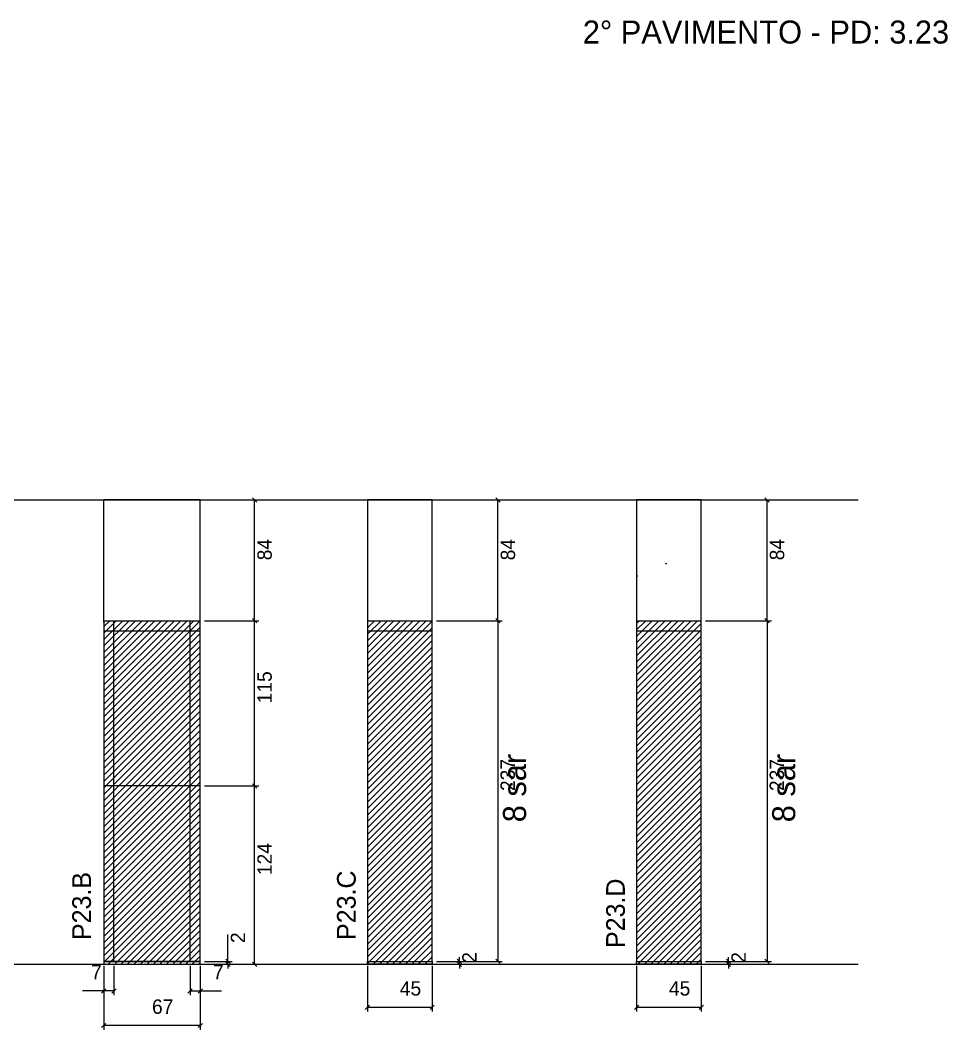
# Model space of a CAD drawing. Header units: metres. Extents: x 6723 to 8047, y 6192 to 6909.
# Drawn here: x 7403 to 8047, y 6192 to 6895 of the extents above; entities that cross this region are included whole.
import ezdxf

# ---------------------------------------------------------------- set-up
doc = ezdxf.new("R2010")
doc.units = ezdxf.units.M
for name, color, linetype in [('COTA', 7, 'Continuous'), ('Hachura', 7, 'Continuous'), ('NOMENCLATURA', 7, 'Continuous'), ('Nível', 7, 'Continuous'), ('Painéis', 7, 'Continuous'), ('SARR_2.2x7', 7, 'Continuous'), ('Texto Seção', 7, 'Continuous')]:
    doc.layers.add(name, color=color, linetype=linetype)

msp = doc.modelspace()

# ---------------------------------------------------------------- hatches: boundary and pattern name
at = {"layer": 'COTA'}
h = msp.add_hatch(dxfattribs=at)
h.set_pattern_fill('AR-CONC')
h.paths.add_polyline_path([(7688.97, 6561.01), (7643.97, 6561.01), (7643.97, 6477.01), (7688.97, 6477.01), (7688.97, 6561.01)])
h = msp.add_hatch(dxfattribs=at)
h.set_pattern_fill('AR-CONC')
h.paths.add_polyline_path([(7876.06, 6561.01), (7831.06, 6561.01), (7831.06, 6477.01), (7876.06, 6477.01), (7876.06, 6561.01)])
at = {"layer": 'Hachura'}
h = msp.add_hatch(dxfattribs=at)
h.set_pattern_fill('ANSI31')
h.paths.add_polyline_path([(7527.71, 6238.01), (7527.71, 6477.01), (7460.71, 6477.01), (7460.71, 6238.01), (7527.71, 6238.01), (7527.71, 6238.01)])
h = msp.add_hatch(dxfattribs=at)
h.set_pattern_fill('ANSI31')
h.paths.add_polyline_path([(7688.97, 6238.01), (7688.97, 6477.01), (7643.97, 6477.01), (7643.97, 6238.01), (7688.97, 6238.01), (7688.97, 6238.01)])
h = msp.add_hatch(dxfattribs=at)
h.set_pattern_fill('ANSI31')
h.paths.add_polyline_path([(7876.06, 6238.01), (7876.06, 6477.01), (7831.06, 6477.01), (7831.06, 6238.01), (7876.06, 6238.01), (7876.06, 6238.01)])

# ---------------------------------------------------------------- linework, layer by layer
at = {"layer": 'COTA', "color": 241, "lineweight": 25}
for p, q in [((7527.71, 6561.01), (7460.71, 6561.01)), ((7460.71, 6476.01), (7460.71, 6561.01)), ((7527.71, 6477.01), (7527.71, 6561.01))]:
    msp.add_line(p, q, dxfattribs=at)
at = {"layer": 'COTA', "color": 4, "lineweight": 25}
for p, q in [((7530.71, 6561.01), (7568.55, 6561.01)), ((7565.55, 6477.01), (7565.55, 6561.01)), ((7691.97, 6561.01), (7737.69, 6561.01)), ((7734.69, 6477.01), (7734.69, 6561.01)), ((7879.06, 6561.01), (7924.79, 6561.01)), ((7921.79, 6477.01), (7921.79, 6561.01)), ((7530.71, 6477.01), (7568.55, 6477.01)), ((7530.71, 6477.01), (7568.55, 6477.01)), ((7565.55, 6362.01), (7565.55, 6477.01)), ((7691.97, 6477.01), (7737.69, 6477.01)), ((7691.97, 6477.01), (7737.69, 6477.01)), ((7734.69, 6477.01), (7734.69, 6240.01)), ((7879.06, 6477.01), (7924.79, 6477.01)), ((7879.06, 6477.01), (7924.79, 6477.01)), ((7921.79, 6477.01), (7921.79, 6240.01)), ((7530.71, 6362.01), (7568.55, 6362.01)), ((7530.71, 6362.01), (7568.55, 6362.01)), ((7565.55, 6238.01), (7565.55, 6362.01)), ((7546.96, 6240.01), (7546.96, 6258.81)), ((7460.71, 6237.01), (7460.71, 6192.4)), ((7467.71, 6237.01), (7467.71, 6216.5)), ((7520.71, 6237.01), (7520.71, 6216.5)), ((7527.71, 6237.01), (7527.71, 6192.4)), ((7530.71, 6240.01), (7549.96, 6240.01)), ((7530.71, 6238.01), (7549.96, 6238.01)), ((7530.71, 6238.01), (7568.55, 6238.01)), ((7546.96, 6238.01), (7546.96, 6240.01)), ((7546.96, 6238.01), (7546.96, 6235.01)), ((7643.97, 6237.01), (7643.97, 6205.12)), ((7688.97, 6237.01), (7688.97, 6205.12)), ((7691.97, 6240.01), (7710.87, 6240.01)), ((7691.97, 6240.01), (7737.69, 6240.01)), ((7691.97, 6238.01), (7710.87, 6238.01)), ((7707.87, 6240.01), (7707.87, 6243.01)), ((7707.87, 6238.01), (7707.87, 6240.01)), ((7707.87, 6238.01), (7707.87, 6235.01)), ((7831.06, 6237.01), (7831.06, 6205.12)), ((7876.06, 6237.01), (7876.06, 6205.12)), ((7879.06, 6240.01), (7897.97, 6240.01)), ((7879.06, 6240.01), (7924.79, 6240.01)), ((7879.06, 6238.01), (7897.97, 6238.01)), ((7894.97, 6240.01), (7894.97, 6243.01)), ((7894.97, 6238.01), (7894.97, 6240.01)), ((7894.97, 6238.01), (7894.97, 6235.01)), ((7460.71, 6235.01), (7460.71, 6216.5)), ((7527.71, 6235.01), (7527.71, 6216.5)), ((7460.71, 6219.5), (7445.97, 6219.5)), ((7467.71, 6219.5), (7460.71, 6219.5)), ((7520.71, 6219.5), (7527.71, 6219.5)), ((7527.71, 6219.5), (7542.44, 6219.5)), ((7643.97, 6208.12), (7688.97, 6208.12)), ((7831.06, 6208.12), (7876.06, 6208.12)), ((7527.71, 6195.4), (7460.71, 6195.4))]:
    msp.add_line(p, q, dxfattribs=at)
at = {"layer": 'COTA', "color": 0, "lineweight": 25}
for p, q in [((7567.05, 6559.51), (7564.05, 6562.51)), ((7736.19, 6559.51), (7733.19, 6562.51)), ((7923.29, 6559.51), (7920.29, 6562.51)), ((7567.05, 6475.51), (7564.05, 6478.51)), ((7564.05, 6478.51), (7567.05, 6475.51)), ((7736.19, 6475.51), (7733.19, 6478.51)), ((7733.19, 6478.51), (7736.19, 6475.51)), ((7923.29, 6475.51), (7920.29, 6478.51)), ((7920.29, 6478.51), (7923.29, 6475.51)), ((7567.05, 6360.51), (7564.05, 6363.51)), ((7564.05, 6363.51), (7567.05, 6360.51)), ((7545.46, 6241.51), (7548.46, 6238.51)), ((7548.46, 6236.51), (7545.46, 6239.51)), ((7564.05, 6239.51), (7567.05, 6236.51)), ((7706.37, 6241.51), (7709.37, 6238.51)), ((7709.37, 6236.51), (7706.37, 6239.51)), ((7733.19, 6241.51), (7736.19, 6238.51)), ((7893.47, 6241.51), (7896.47, 6238.51)), ((7896.47, 6236.51), (7893.47, 6239.51)), ((7920.29, 6241.51), (7923.29, 6238.51)), ((7462.21, 6221), (7459.21, 6218)), ((7466.21, 6218), (7469.21, 6221)), ((7522.21, 6221), (7519.21, 6218)), ((7526.21, 6218), (7529.21, 6221)), ((7645.47, 6209.62), (7642.47, 6206.62)), ((7687.47, 6206.62), (7690.47, 6209.62)), ((7832.56, 6209.62), (7829.56, 6206.62)), ((7874.56, 6206.62), (7877.56, 6209.62)), ((7462.21, 6196.9), (7459.21, 6193.9)), ((7526.21, 6193.9), (7529.21, 6196.9))]:
    msp.add_line(p, q, dxfattribs=at)
at = {"layer": 'COTA', "color": 241, "lineweight": 25}
for points in [[(7688.97, 6477.01), (7688.97, 6561.01), (7643.97, 6561.01), (7643.97, 6477.01)], [(7876.06, 6477.01), (7876.06, 6561.01), (7831.06, 6561.01), (7831.06, 6477.01)]]:
    msp.add_lwpolyline(points, dxfattribs=at)
at = {"layer": 'Nível', "color": 4, "lineweight": 25}
for p, q in [((7145.35, 6561.01), (7985.18, 6561.01)), ((7145.35, 6238.01), (7985.18, 6238.01))]:
    msp.add_line(p, q, dxfattribs=at)
at = {"layer": 'Painéis', "color": 200, "lineweight": 25}
for p, q in [((7460.71, 6477.01), (7460.71, 6238.01)), ((7460.71, 6477.01), (7527.71, 6477.01)), ((7527.71, 6238.01), (7527.71, 6477.01)), ((7643.97, 6477.01), (7688.97, 6477.01)), ((7643.97, 6477.01), (7643.97, 6240.01)), ((7688.97, 6240.01), (7688.97, 6477.01)), ((7831.06, 6477.01), (7876.06, 6477.01)), ((7831.06, 6477.01), (7831.06, 6240.01)), ((7876.06, 6240.01), (7876.06, 6477.01)), ((7460.71, 6470.01), (7527.71, 6470.01)), ((7527.71, 6362.01), (7460.71, 6362.01)), ((7460.71, 6240.01), (7527.71, 6240.01)), ((7643.97, 6240.01), (7688.97, 6240.01)), ((7831.06, 6240.01), (7876.06, 6240.01))]:
    msp.add_line(p, q, dxfattribs=at)
for points in [[(7527.71, 6240.01), (7460.71, 6240.01), (7460.71, 6238.01), (7527.71, 6238.01)], [(7643.97, 6240.01), (7688.97, 6240.01), (7688.97, 6238.01), (7643.97, 6238.01)], [(7831.06, 6240.01), (7876.06, 6240.01), (7876.06, 6238.01), (7831.06, 6238.01)]]:
    msp.add_lwpolyline(points, close=True, dxfattribs=at)
at = {"layer": 'SARR_2.2x7', "color": 40, "lineweight": 25}
for p, q in [((7467.71, 6362.01), (7467.71, 6477.01)), ((7520.71, 6362.01), (7520.71, 6477.01)), ((7643.97, 6470.01), (7688.97, 6470.01)), ((7831.06, 6470.01), (7876.06, 6470.01)), ((7467.71, 6240.01), (7467.71, 6362.01)), ((7520.71, 6240.01), (7520.71, 6362.01))]:
    msp.add_line(p, q, dxfattribs=at)

# ---------------------------------------------------------------- texts
at = {"layer": 'COTA', "color": 240, "lineweight": 25}
for s, p in [('84', (7577.46, 6519.01)), ('84', (7746.6, 6519.01)), ('84', (7933.69, 6519.01)), ('115', (7577.44, 6419.51)), ('237', (7746.47, 6358.51)), ('237', (7933.57, 6358.51)), ('124', (7577.47, 6300.01)), ('2', (7558.96, 6252.76)), ('2', (7719.87, 6239.01)), ('2', (7906.97, 6239.01))]:
    msp.add_text(s, height=10, rotation=90, dxfattribs=at).set_placement(p)
for s, p in [('7', (7451.84, 6227.57)), ('7', (7536.57, 6227.57)), ('45', (7666.47, 6216.23)), ('45', (7853.56, 6216.23)), ('67', (7494.21, 6203.5))]:
    msp.add_text(s, height=10, dxfattribs=at).set_placement(p)
at = {"layer": 'NOMENCLATURA', "color": 2, "lineweight": 25}
msp.add_text('2° PAVIMENTO - PD: 3.23', height=16, dxfattribs=at).set_placement((7793.68, 6878.52))
at = {"layer": 'NOMENCLATURA', "color": 7, "lineweight": 25}
for p in [(7754.23, 6336.78), (7941.32, 6336.78)]:
    msp.add_text('8 sar', height=16, rotation=90, dxfattribs=at).set_placement(p)
at = {"layer": 'Texto Seção', "color": 7, "lineweight": 15}
for s, p in [('P23.B', (7451.76, 6254.84)), ('P23.C', (7635.82, 6254.91)), ('P23.D', (7822.91, 6249.3))]:
    msp.add_text(s, height=13, rotation=90, dxfattribs=at).set_placement(p)

doc.saveas('drawing.dxf')
